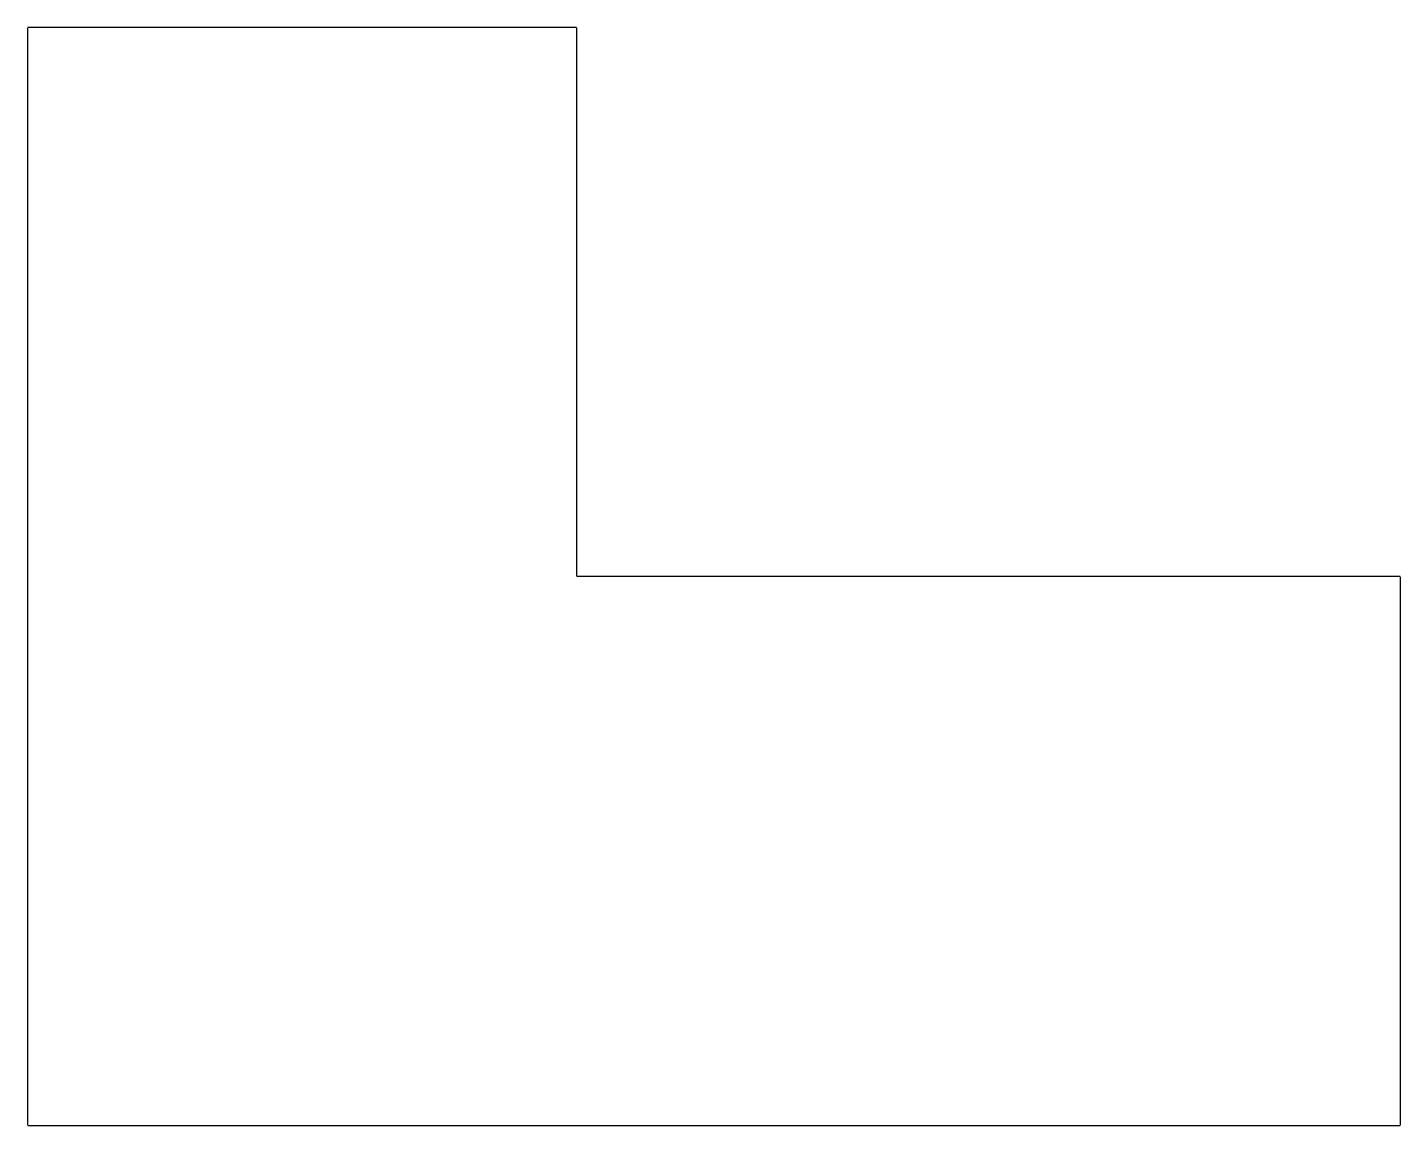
# Model space of a CAD drawing. Header units: millimetres. Extents: x 0 to 5000, y 0 to 4000.
import ezdxf

# ---------------------------------------------------------------- set-up
doc = ezdxf.new("R2010")
doc.units = ezdxf.units.MM

msp = doc.modelspace()

# ---------------------------------------------------------------- linework, layer by layer
at = {"layer": 'A-WALL'}
for p, q in [((1999, 4000), (1, 4000)), ((0, 3999), (0, 1)), ((2000, 2001), (2000, 3999)), ((4999, 2000), (2001, 2000)), ((5000, 1), (5000, 1999)), ((1, 0), (4999, 0))]:
    msp.add_line(p, q, dxfattribs=at)

doc.saveas('drawing.dxf')
